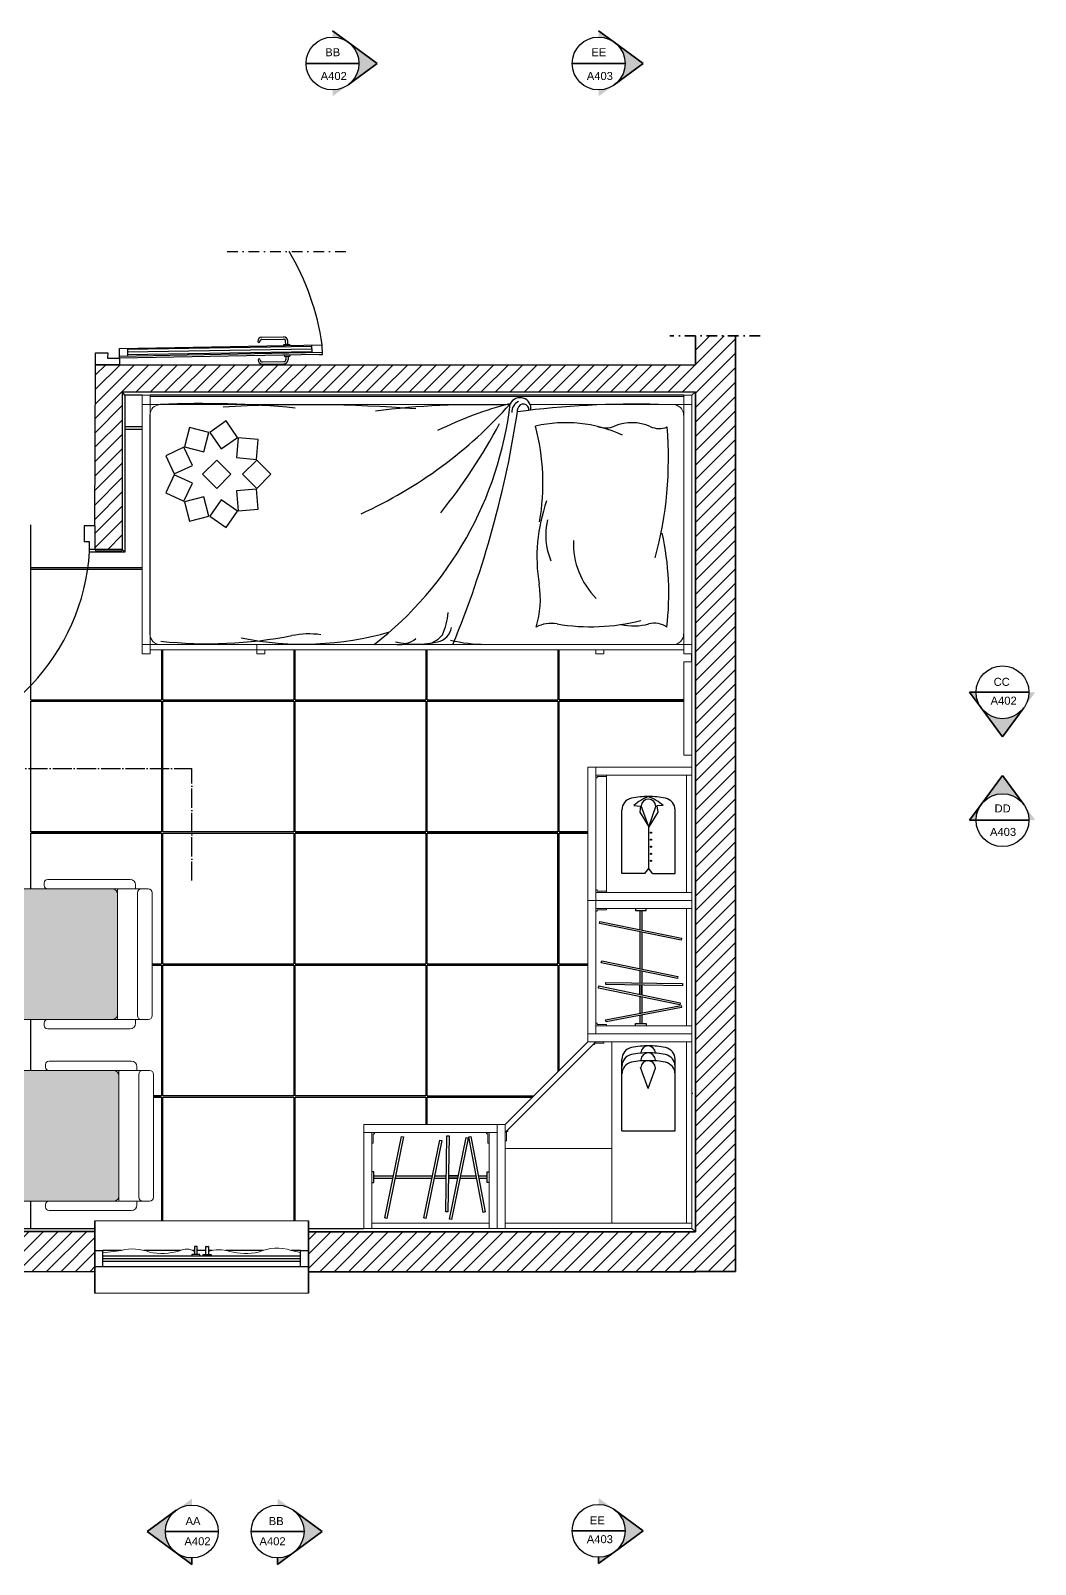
# Model space of a CAD drawing. Header units: millimetres. Extents: x 1104 to 6167, y 592 to 2113.
# Drawn here: x 5791 to 6167, y 1538 to 2113 of the extents above; entities that cross this region are included whole.
import ezdxf

# ---------------------------------------------------------------- set-up
doc = ezdxf.new("R2010")
doc.units = ezdxf.units.MM
doc.linetypes.add('ACAD_ISO04W100', pattern=[30, 24, -3, 0, -3])
doc.linetypes.add('DASHDOT', pattern=[1, 0.5, -0.25, 0, -0.25])
for name, color, linetype, lineweight in [('A-DOOR-FULL', 9, 'Continuous', 25), ('A-FURN', 2, 'Continuous', 18), ('A-GLAZ-FULL', 4, 'Continuous', 25), ('A-WALL-FULL-EXTR', 3, 'Continuous', 35), ('A-WALL-FULL-INTR', 1, 'Continuous', 25), ('acessori 2', 7, 'Continuous', 13), ('QUOTE', 5, 'Continuous', 13), ('TEXTURE', 13, 'Continuous', 25)]:
    doc.layers.add(name, color=color, linetype=linetype, lineweight=lineweight)
for name, color, linetype in [('A-FLOR', 11, 'Continuous'), ('A-SECT-D-MCUC', 12, 'Continuous'), ('ACCESSORI', 8, 'Continuous'), ('BATTISCOPA', 10, 'Continuous'), ('SECT-SYMB', 6, 'Continuous')]:
    doc.layers.add(name, color=color, linetype=linetype)
doc.styles.get("Standard").update_dxf_attribs({"font": 'arial.ttf'})

msp = doc.modelspace()

# ---------------------------------------------------------------- hatches: boundary and pattern name
at = {"layer": 'A-SECT-D-MCUC'}
h = msp.add_hatch(dxfattribs=at)
h.set_pattern_fill('ANSI31', color=256, scale=1.2)
h.paths.add_polyline_path([(5825.1, 1977.78), (6039.87, 1977.78), (6039.87, 1662.75), (5894.87, 1662.75), (5894.87, 1647.83), (6054.87, 1647.92), (6054.87, 1998.79), (6039.87, 1998.79), (6039.87, 1987.92), (5815.1, 1987.92), (5814.87, 1927.66), (5814.87, 1918.62), (5825.1, 1918.62)])
h = msp.add_hatch(dxfattribs=at)
h.set_pattern_fill('ANSI31', color=256, scale=1.2)
h.paths.add_polyline_path([(5719.87, 1662.92), (5708.58, 1662.92), (5708.58, 1647.94), (5814.86, 1647.83), (5814.87, 1662.92), (5734.87, 1662.92), (5734.87, 1782.92), (5734.87, 1927.92), (5720.37, 1927.92)])
at = {"layer": 'SECT-SYMB'}
h = msp.add_hatch(color=256, dxfattribs=at)
h.dxf.hatch_style = 1
h.paths.add_polyline_path([(5909.77, 2108.84, -0.238429), (5913.8, 2100.86, -0.238429), (5909.77, 2092.88), (5920.61, 2100.86)])
h.paths.add_polyline_path([(5903.89, 2090.95), (5903.89, 2088.56), (5909.77, 2092.88, -0.159985)])
h.paths.add_polyline_path([(5903.89, 2113.16), (5903.89, 2110.77, -0.159985), (5909.77, 2108.84)])
h = msp.add_hatch(color=256, dxfattribs=at)
h.dxf.hatch_style = 1
h.paths.add_polyline_path([(6009.48, 2108.84, -0.238429), (6013.52, 2100.86, -0.238429), (6009.48, 2092.88), (6020.32, 2100.86)])
h.paths.add_polyline_path([(6003.61, 2090.95), (6003.61, 2088.56), (6009.48, 2092.88, -0.159985)])
h.paths.add_polyline_path([(6003.61, 2113.16), (6003.61, 2110.77, -0.159985), (6009.48, 2108.84)])
h = msp.add_hatch(color=256, dxfattribs=at)
h.dxf.hatch_style = 1
h.paths.add_polyline_path([(6146.95, 1859.2, 0.238429), (6154.93, 1855.17, 0.238429), (6162.91, 1859.2), (6154.93, 1848.36)])
h.paths.add_polyline_path([(6164.84, 1865.08), (6167.23, 1865.08), (6162.91, 1859.2, 0.159985)])
h.paths.add_polyline_path([(6142.63, 1865.08), (6145.02, 1865.08, 0.159985), (6146.95, 1859.2)])
h = msp.add_hatch(color=256, dxfattribs=at)
h.dxf.hatch_style = 1
h.paths.add_polyline_path([(6146.95, 1823.03, -0.238429), (6154.93, 1827.06, -0.238429), (6162.91, 1823.03), (6154.93, 1833.87)])
h.paths.add_polyline_path([(6164.84, 1817.15), (6167.23, 1817.15), (6162.91, 1823.03, -0.159985)])
h.paths.add_polyline_path([(6142.63, 1817.15), (6145.02, 1817.15, -0.159985), (6146.95, 1823.03)])
h = msp.add_hatch(color=256, dxfattribs=at)
h.dxf.hatch_style = 1
h.paths.add_polyline_path([(5845.29, 1542.44, -0.238429), (5841.25, 1550.41, -0.238429), (5845.29, 1558.39), (5834.45, 1550.41)])
h.paths.add_polyline_path([(5851.16, 1560.32), (5851.16, 1562.72), (5845.29, 1558.39, -0.159985)])
h.paths.add_polyline_path([(5851.16, 1538.11), (5851.16, 1540.51, -0.159985), (5845.29, 1542.44)])
h = msp.add_hatch(color=256, dxfattribs=at)
h.dxf.hatch_style = 1
h.paths.add_polyline_path([(5889.19, 1542.44, 0.238429), (5893.22, 1550.41, 0.238429), (5889.19, 1558.39), (5900.02, 1550.41)])
h.paths.add_polyline_path([(5883.31, 1560.32), (5883.31, 1562.72), (5889.19, 1558.39, 0.159985)])
h.paths.add_polyline_path([(5883.31, 1538.11), (5883.31, 1540.51, 0.159985), (5889.19, 1542.44)])
h = msp.add_hatch(color=256, dxfattribs=at)
h.dxf.hatch_style = 1
h.paths.add_polyline_path([(6009.48, 1542.69, 0.238429), (6013.52, 1550.67, 0.238429), (6009.48, 1558.65), (6020.32, 1550.67)])
h.paths.add_polyline_path([(6003.61, 1560.58), (6003.61, 1562.97), (6009.48, 1558.65, 0.159985)])
h.paths.add_polyline_path([(6003.61, 1538.37), (6003.61, 1540.76, 0.159985), (6009.48, 1542.69)])
at = {"layer": 'TEXTURE'}
h = msp.add_hatch(dxfattribs=at)
h.set_pattern_fill('ANGLE', color=256, scale=0.21, angle=180)
h.set_pattern_definition([(180, (10589.4473, 3438.2738), (-3e-15, -1.46685), [1.0668, -0.40005]), (270, (10589.4473, 3438.2738), (1.46685, -3e-15), [1.0668, -0.40005])])
h.paths.add_polyline_path([(5786.23, 1674.28), (5797.64, 1674.28), (5821.83, 1674.28, 0.414214), (5823.83, 1676.28), (5823.83, 1721.28, 0.414213), (5821.83, 1723.28), (5797.64, 1723.28), (5786.53, 1723.28)])
h.paths.add_polyline_path([(5786.64, 1742.39), (5797.14, 1742.39), (5821.33, 1742.39, 0.414214), (5823.33, 1744.39), (5823.33, 1789.39, 0.414213), (5821.33, 1791.39), (5797.14, 1791.39), (5786.94, 1791.39)])

# ---------------------------------------------------------------- linework, layer by layer
msp.add_line((5812.85, 1917.61, 24.58), (5812.85, 1917.88, 24.58))
at = {"layer": 'A-DOOR-FULL'}
for p, q in [((5814.87, 1927.49), (5810.84, 1927.49)), ((5810.84, 1927.49), (5810.84, 1921.5)), ((5814.87, 1927.49), (5814.87, 1918.62)), ((5812.82, 1921.5), (5810.84, 1921.5)), ((5812.85, 1917.87, 24.58), (5812.82, 1921.5)), ((5814.87, 1918.62), (5812.86, 1918.62))]:
    msp.add_line(p, q, dxfattribs=at)
msp.add_arc((5732.47, 1923.16, 24.58), 80.56, 277.2269, 356.23892, dxfattribs=at)
at = {"layer": 'A-FLOR'}
for p, q in [((5826.1, 1964.75), (5832.66, 1964.75)), ((5826.1, 1963.75), (5832.66, 1963.75)), ((5835.66, 1964.75), (5835.52, 1964.75)), ((5835.52, 1964.75), (5835.66, 1964.75)), ((5835.52, 1963.75), (5835.66, 1963.75)), ((6003.54, 1964.65), (6003.67, 1964.65)), ((5790.82, 1915.45), (5790.82, 1927.92)), ((5790.82, 1911.25), (5790.82, 1915.45)), ((5832.66, 1911.75), (5790.82, 1911.75)), ((5790.82, 1911.25), (5832.66, 1911.25)), ((5790.82, 1862.25), (5790.82, 1911.25)), ((5835.57, 1914.65), (5835.43, 1914.65)), ((5835.43, 1914.65), (5835.57, 1914.65)), ((5835.43, 1913.65), (5835.57, 1913.65)), ((5837.73, 1883.36), (5837.73, 1882.98)), ((5839.82, 1880.98), (5839.82, 1862.25)), ((5790.82, 1862.25), (5839.82, 1862.25)), ((5790.82, 1861.75), (5839.82, 1861.75)), ((5790.82, 1812.75), (5790.82, 1861.75)), ((5839.82, 1861.75), (5839.82, 1812.75)), ((5840.32, 1862.25), (5889.32, 1862.25)), ((5889.82, 1862.25), (5938.82, 1862.25)), ((5939.32, 1862.25), (5988.32, 1862.25)), ((5988.82, 1862.25), (6035.57, 1862.25)), ((5790.82, 1812.75), (5839.82, 1812.75)), ((5839.82, 1812.75), (5790.82, 1812.75)), ((5790.82, 1812.25), (5839.82, 1812.25)), ((5790.82, 1791.39), (5790.82, 1812.25)), ((5839.82, 1812.25), (5839.82, 1763.25)), ((5889.82, 1812.75), (5938.82, 1812.75)), ((5939.32, 1812.75), (5988.32, 1812.75)), ((5939.32, 1763.25), (5939.32, 1812.25)), ((5939.32, 1812.25), (5988.32, 1812.25)), ((5988.32, 1763.25), (5988.32, 1812.25)), ((5988.82, 1812.75), (5999.57, 1812.75)), ((5836.33, 1763.25), (5839.82, 1763.25)), ((5836.33, 1762.75), (5839.82, 1762.75)), ((5839.82, 1762.75), (5839.82, 1713.75)), ((5840.32, 1763.25), (5889.32, 1763.25)), ((5889.82, 1763.25), (5938.82, 1763.25)), ((5939.32, 1763.25), (5988.32, 1763.25)), ((5988.32, 1762.75), (5988.32, 1722.8)), ((5988.82, 1763.25), (5999.57, 1763.25)), ((5790.82, 1723.28), (5790.82, 1742.39)), ((5839.82, 1713.75), (5836.83, 1713.75)), ((5836.83, 1713.75), (5839.82, 1713.75)), ((5889.32, 1713.75), (5840.32, 1713.75)), ((5938.82, 1713.75), (5889.82, 1713.75)), ((5939.32, 1713.75), (5979.27, 1713.75)), ((6038.82, 1714.75), (6038.87, 1714.75)), ((5836.83, 1713.25), (5839.82, 1713.25)), ((5839.82, 1713.25), (5839.82, 1666.92)), ((5790.82, 1664.05), (5790.82, 1674.28)), ((5987.87, 1663.75), (5987.87, 1663.8))]:
    msp.add_line(p, q, dxfattribs=at)
for points in [[(6003.67, 1964.65), (6003.54, 1964.65)], [(5838.73, 1882.98), (5838.73, 1883.04)], [(5840.32, 1862.25), (5840.32, 1880.98)], [(5889.32, 1880.98), (5889.32, 1862.25)], [(5889.82, 1862.25), (5889.82, 1880.98)], [(5938.82, 1880.98), (5938.82, 1862.25)], [(5939.32, 1862.25), (5939.32, 1880.98)], [(5987.82, 1883.12), (5987.82, 1883.08)], [(5988.32, 1881.08), (5988.32, 1862.25)], [(5988.82, 1883.08), (5988.82, 1883.12)], [(6035.57, 1862.25), (5988.82, 1862.25), (5988.82, 1881.08)], [(5999.57, 1812.75), (5988.82, 1812.75), (5988.82, 1861.75), (6035.57, 1861.75)], [(5840.32, 1763.25), (5840.32, 1812.25), (5889.32, 1812.25), (5889.32, 1763.25)], [(5889.82, 1763.25), (5889.82, 1812.25), (5938.82, 1812.25), (5938.82, 1763.25)], [(5988.82, 1763.25), (5988.82, 1812.25), (5999.57, 1812.25)], [(5840.32, 1713.75), (5840.32, 1762.75), (5889.32, 1762.75), (5889.32, 1713.75)], [(5889.82, 1713.75), (5889.82, 1762.75), (5938.82, 1762.75), (5938.82, 1713.75)], [(5939.32, 1713.75), (5939.32, 1762.75), (5988.32, 1762.75)], [(5988.82, 1723.3), (5988.82, 1762.75), (5999.57, 1762.75)], [(5840.32, 1666.92), (5840.32, 1713.25), (5889.32, 1713.25), (5889.32, 1666.92)], [(5889.82, 1666.92), (5889.82, 1713.25), (5938.82, 1713.25), (5938.82, 1703.05)], [(5939.32, 1703.05), (5939.32, 1713.25), (5978.77, 1713.25)]]:
    msp.add_lwpolyline(points, dxfattribs=at)
for points in [[(5840.32, 1861.75), (5889.32, 1861.75), (5889.32, 1812.75), (5840.32, 1812.75)], [(5889.82, 1861.75), (5938.82, 1861.75), (5938.82, 1812.75), (5889.82, 1812.75)], [(5939.32, 1861.75), (5988.32, 1861.75), (5988.32, 1812.75), (5939.32, 1812.75)]]:
    msp.add_lwpolyline(points, close=True, dxfattribs=at)
at = {"layer": 'A-FURN'}
for p, q in [((5832.57, 1976.48), (5832.57, 1879.48)), ((5832.57, 1976.48), (5835.57, 1976.48)), ((5832.57, 1972.98), (5970.44, 1972.98)), ((5835.57, 1976.48), (5835.57, 1879.48)), ((6035.57, 1975.98), (5835.57, 1975.98)), ((5969.34, 1972.98), (5970.44, 1972.98)), ((5977.95, 1972.98), (6031.43, 1972.98)), ((5977.95, 1972.98), (6038.57, 1972.98)), ((6035.57, 1879.48), (6035.57, 1976.48)), ((6035.57, 1976.48), (6038.57, 1976.48)), ((6038.57, 1879.48), (6038.57, 1976.48)), ((5835.43, 1886.98), (5835.43, 1968.98)), ((5815.09, 1918.62, 25), (5824.93, 1918.62, 25)), ((5815.09, 1918.62, 25), (5815.09, 1918.12, 25)), ((5824.93, 1918.12, 25), (5815.09, 1918.12, 25)), ((5824.93, 1918.62, 25), (5824.93, 1918.12, 25)), ((5835.57, 1882.98), (5832.57, 1882.98)), ((5875.57, 1882.98), (5835.57, 1882.98)), ((5835.57, 1880.98), (5875.57, 1880.98)), ((6031.43, 1882.98), (5839.43, 1882.98)), ((6038.57, 1882.98), (5875.57, 1882.98)), ((5875.57, 1880.98), (5875.57, 1882.98)), ((5875.57, 1880.98), (5875.57, 1879.48)), ((5875.57, 1880.98), (5878.57, 1880.98)), ((5875.57, 1880.98), (6035.57, 1880.98)), ((5878.57, 1879.48), (5878.57, 1880.98)), ((5919.52, 1882.98), (5929.22, 1882.98)), ((5961.3, 1883.02), (6022.13, 1883.02)), ((6002.57, 1880.98), (6002.57, 1879.48)), ((6005.57, 1879.48), (6005.57, 1880.98)), ((5832.57, 1879.48), (5835.57, 1879.48)), ((5875.57, 1879.48), (5878.57, 1879.48)), ((6002.57, 1879.48), (6005.57, 1879.48)), ((6035.57, 1879.48), (6038.57, 1879.48)), ((6035.57, 1841.55), (6035.57, 1876.55)), ((6038.57, 1876.55), (6035.57, 1876.55)), ((6038.57, 1841.55), (6038.57, 1876.55)), ((6035.57, 1841.55), (6038.57, 1841.55)), ((6038.57, 1841.55), (6038.57, 1837.05)), ((6038.57, 1837.05), (5999.57, 1837.05)), ((5999.57, 1837.05), (5999.57, 1787.05)), ((6002.57, 1787.05), (6002.57, 1837.05)), ((6038.57, 1664.05), (6038.57, 1837.05)), ((6038.57, 1834.05), (6002.57, 1834.05)), ((6006.57, 1834.05), (6006.57, 1790.05)), ((6036.57, 1790.05), (6036.57, 1834.05)), ((5828.08, 1794.88), (5797.14, 1794.88)), ((5795.84, 1793.58), (5795.84, 1792.69)), ((5830.08, 1791.39), (5821.33, 1791.39)), ((5823.33, 1790.99), (5823.33, 1789.39)), ((5832.28, 1791.39), (5823.73, 1791.39)), ((5830.08, 1791.39), (5830.08, 1792.88)), ((5830.78, 1743.89), (5830.78, 1789.89)), ((5834.83, 1791.39), (5832.28, 1791.39)), ((5836.33, 1789.89), (5836.33, 1743.89)), ((6002.57, 1790.05), (6038.57, 1790.05)), ((6006.57, 1790.05), (6006.57, 1790.55)), ((5999.57, 1787.05), (6038.57, 1787.05)), ((5999.57, 1787.05), (5999.57, 1737.05)), ((6002.57, 1737.05), (6002.57, 1787.05)), ((6002.57, 1784.05), (6038.57, 1784.05)), ((6036.57, 1740.05), (6036.57, 1784.05)), ((5823.33, 1742.79), (5823.33, 1744.39)), ((5795.84, 1741.09), (5795.84, 1740.19)), ((5828.08, 1738.89), (5797.14, 1738.89)), ((5830.08, 1742.39), (5821.33, 1742.39)), ((5832.28, 1742.39), (5823.73, 1742.39)), ((5830.08, 1740.89), (5830.08, 1742.39)), ((5834.83, 1742.39), (5832.28, 1742.39)), ((5999.57, 1737.05), (6038.57, 1737.05)), ((5999.57, 1734.05), (5999.57, 1737.05)), ((6002.57, 1740.05), (6038.57, 1740.05)), ((5968.57, 1703.05), (5999.57, 1734.05)), ((5968.57, 1700.05), (6002.57, 1734.05)), ((5999.57, 1734.05), (6038.57, 1734.05)), ((6008.57, 1734.05), (6008.57, 1666.05)), ((6036.57, 1666.05), (6036.57, 1734.05)), ((5796.34, 1725.48), (5796.34, 1724.58)), ((5828.58, 1726.78), (5797.64, 1726.78)), ((5830.58, 1723.28), (5821.83, 1723.28)), ((5823.83, 1722.88), (5823.83, 1721.28)), ((5832.78, 1723.28), (5824.23, 1723.28)), ((5830.58, 1723.28), (5830.58, 1724.78)), ((5831.28, 1675.78), (5831.28, 1721.78)), ((5835.33, 1723.28), (5832.78, 1723.28)), ((5836.83, 1721.78), (5836.83, 1675.78)), ((5968.57, 1703.05), (5915.57, 1703.05)), ((5915.57, 1703.05), (5915.57, 1664.05)), ((5965.57, 1703.05), (5965.57, 1664.05)), ((5968.57, 1703.05), (5968.57, 1664.05)), ((5915.57, 1700.05), (5965.57, 1700.05)), ((5918.57, 1700.05), (5918.57, 1664.05)), ((5962.57, 1700.05), (5962.57, 1664.05)), ((5968.57, 1694.05), (6008.57, 1694.05)), ((5830.58, 1674.28), (5821.83, 1674.28)), ((5823.83, 1674.68), (5823.83, 1676.28)), ((5832.78, 1674.28), (5824.23, 1674.28)), ((5830.58, 1672.79), (5830.58, 1674.28)), ((5835.33, 1674.28), (5832.78, 1674.28)), ((5796.34, 1672.98), (5796.34, 1672.09)), ((5828.58, 1670.79), (5797.64, 1670.79)), ((5734.87, 1662.92), (5814.87, 1662.92)), ((5814.87, 1666.92), (5894.87, 1666.92)), ((5915.57, 1664.05), (6038.57, 1664.05)), ((5918.57, 1666.05), (5962.57, 1666.05)), ((5968.57, 1666.05), (6038.57, 1666.05)), ((5814.86, 1639.83), (5894.87, 1639.83))]:
    msp.add_line(p, q, dxfattribs=at)
for points in [[(5786.64, 1742.39), (5797.14, 1742.39), (5821.33, 1742.39, 0.414214), (5823.33, 1744.39), (5823.33, 1789.39, 0.414213), (5821.33, 1791.39), (5797.14, 1791.39), (5786.94, 1791.39)], [(5786.23, 1674.28), (5797.64, 1674.28), (5821.83, 1674.28, 0.414214), (5823.83, 1676.28), (5823.83, 1721.28, 0.414213), (5821.83, 1723.28), (5797.64, 1723.28), (5786.53, 1723.28)], [(5817.87, 1654.88), (5824.8, 1655.83, -0.155669), (5835.25, 1655.17, 0.125457), (5846.5, 1655.62, -0.277526), (5852.16, 1655.43, 0.201786)], [(5891.87, 1655.03), (5888.34, 1655.83, 0.185905), (5876.19, 1655.2, -0.122978), (5865.29, 1655.46, 0.15794), (5857.37, 1655.46, 3.696301)]]:
    msp.add_lwpolyline(points, format="xyb", dxfattribs=at)
for centre, radius, start, end in [((5839.43, 1968.98), 4, 90, 180), ((6031.43, 1968.98), 4, 0, 90), ((5839.43, 1886.98), 4, 180, 270), ((6031.43, 1886.98), 4, 270, 0), ((5797.14, 1793.58), 1.3, 90, 180), ((5828.08, 1792.88), 2, 0, 90), ((5797.14, 1792.69), 1.3, 180, 269.99996), ((5823.73, 1790.99), 0.4, 89.99993, 180), ((5832.28, 1789.89), 1.5, 90, 180), ((5834.83, 1789.89), 1.5, 0, 90), ((5823.73, 1742.79), 0.4, 180, 270), ((5832.28, 1743.89), 1.5, 180, 270), ((5834.83, 1743.89), 1.5, 270, 0), ((5797.14, 1741.09), 1.3, 90, 180), ((5797.14, 1740.19), 1.3, 180, 270), ((5828.08, 1740.89), 2, 270, 0), ((5797.64, 1725.48), 1.3, 90, 180), ((5828.58, 1724.78), 2, 0, 90), ((5797.64, 1724.58), 1.3, 180, 269.99996), ((5824.23, 1722.88), 0.4, 89.99993, 180), ((5832.78, 1721.78), 1.5, 90, 180), ((5835.33, 1721.78), 1.5, 0, 90), ((5797.64, 1672.98), 1.3, 90, 180), ((5824.23, 1674.68), 0.4, 180, 270), ((5832.78, 1675.78), 1.5, 180, 270), ((5835.33, 1675.78), 1.5, 270, 0), ((5797.64, 1672.09), 1.3, 180, 270), ((5828.58, 1672.79), 2, 270, 0)]:
    msp.add_arc(centre, radius, start, end, dxfattribs=at)
at = {"layer": 'A-GLAZ-FULL'}
for p, q in [((5852.16, 1657.23), (5852.16, 1654.33)), ((5853.06, 1657.33), (5852.26, 1657.33)), ((5853.16, 1654.33), (5853.16, 1657.23)), ((5856.37, 1654.33), (5856.37, 1657.23)), ((5856.47, 1657.33), (5857.27, 1657.33)), ((5857.37, 1657.23), (5857.37, 1654.33)), ((5814.87, 1655.83), (5817.87, 1655.83)), ((5824.8, 1655.83), (5817.87, 1655.83)), ((5817.87, 1653.83), (5856.87, 1653.83)), ((5817.87, 1652.83), (5856.87, 1652.83)), ((5817.87, 1651.83), (5891.87, 1651.83)), ((5846.93, 1655.83), (5833.19, 1655.83)), ((5854.16, 1654.33), (5851.16, 1654.33)), ((5851.16, 1654.33), (5851.16, 1653.83)), ((5852.16, 1655.83), (5851.41, 1655.83)), ((5856.16, 1655.83), (5853.16, 1655.83)), ((5854.16, 1653.83), (5854.16, 1654.33)), ((5855.37, 1654.33), (5858.37, 1654.33)), ((5855.37, 1653.83), (5855.37, 1654.33)), ((5856.37, 1655.83), (5856.16, 1655.83)), ((5856.87, 1653.83), (5891.87, 1653.83)), ((5856.87, 1652.83), (5891.87, 1652.83)), ((5858.82, 1655.83), (5857.37, 1655.83)), ((5858.37, 1654.33), (5858.37, 1653.83)), ((5877.83, 1655.83), (5863.84, 1655.83)), ((5891.87, 1655.83), (5888.34, 1655.83)), ((5891.87, 1655.83), (5894.87, 1655.83)), ((5814.87, 1649.83), (5817.87, 1649.83)), ((5817.87, 1649.83), (5891.87, 1649.83)), ((5891.87, 1649.83), (5894.87, 1649.83))]:
    msp.add_line(p, q, dxfattribs=at)
at = {"layer": 'A-GLAZ-FULL', "ltscale": 0.001}
for p, q in [((5817.87, 1649.83), (5817.87, 1655.83)), ((5891.87, 1649.83), (5891.87, 1655.83))]:
    msp.add_line(p, q, dxfattribs=at)
at = {"layer": 'A-GLAZ-FULL'}
for centre, start, end in [((5852.26, 1657.23), 90, 180), ((5853.06, 1657.23), 0, 90), ((5856.47, 1657.23), 90, 180), ((5857.27, 1657.23), 0, 90)]:
    msp.add_arc(centre, 0.1, start, end, dxfattribs=at)
at = {"layer": 'A-WALL-FULL-EXTR', "linetype": 'DASHDOT', "ltscale": 8}
msp.add_line((6064.17, 1998.79, 35), (6030.25, 1998.79, 35), dxfattribs=at)
at = {"layer": 'A-WALL-FULL-EXTR'}
for p, q in [((6039.87, 1987.92), (6039.87, 1998.79)), ((6054.87, 1647.92), (6054.87, 1998.81)), ((6039.87, 1662.75), (6039.87, 1977.78)), ((5814.87, 1662.92), (5734.87, 1662.92)), ((5814.86, 1639.83), (5814.87, 1666.92)), ((5894.87, 1639.83), (5894.87, 1666.92)), ((5894.87, 1662.75), (6039.87, 1662.75)), ((5708.58, 1647.94), (5814.87, 1647.83)), ((5894.87, 1647.83), (6039.87, 1647.83)), ((6054.87, 1647.92), (6039.87, 1647.92))]:
    msp.add_line(p, q, dxfattribs=at)
at = {"layer": 'A-WALL-FULL-INTR'}
for p, q in [((5814.87, 1927.62), (5815.1, 1987.92)), ((5815.1, 1987.92), (6039.87, 1987.92)), ((5825.1, 1977.78), (5825.1, 1918.62)), ((5825.1, 1977.78), (6039.87, 1977.78)), ((5825.1, 1918.62), (5814.87, 1918.62))]:
    msp.add_line(p, q, dxfattribs=at)
at = {"layer": 'ACCESSORI', "linetype": 'DASHDOT', "ltscale": 8}
msp.add_line((5864.34, 2030.37), (5908.95, 2030.37), dxfattribs=at)
at = {"layer": 'ACCESSORI'}
for p, q in [((5877.42, 1998.21), (5885.47, 1998.35)), ((5877.43, 1997.41), (5885.49, 1997.55)), ((5885.62, 1995.54), (5887.84, 1995.58)), ((5885.63, 1995.13), (5885.62, 1995.54)), ((5886.33, 1995.55), (5886.31, 1996.76)), ((5887.14, 1995.56), (5887.11, 1996.77)), ((5887.85, 1995.17), (5887.84, 1995.58)), ((5824.04, 1994.02), (5899.98, 1995.4)), ((5824.11, 1990.39), (5824.04, 1994.02)), ((5824.06, 1993.64), (5824.06, 1993.64)), ((5900.08, 1992.52), (5824.1, 1990.99)), ((5898.88, 1991.75), (5824.11, 1990.39)), ((5824.11, 1990.39), (5824.11, 1991.6)), ((5827.06, 1994.07), (5827.11, 1991.06)), ((5827.07, 1993.69), (5896.05, 1994.92)), ((5827.08, 1992.69), (5896.07, 1993.92)), ((5827.1, 1991.69), (5896.08, 1992.92)), ((5885.7, 1991.51), (5885.7, 1991.11)), ((5885.7, 1991.11), (5887.92, 1991.15)), ((5886.41, 1991.12), (5886.43, 1989.91)), ((5887.21, 1991.13), (5887.24, 1989.92)), ((5887.91, 1991.55), (5887.92, 1991.15)), ((5896.05, 1995.32), (5896.1, 1992.44)), ((5898.88, 1991.75), (5900.08, 1991.77, 24.58)), ((5900.08, 1991.77, 24.58), (5899.98, 1995.4)), ((5877.58, 1988.95), (5885.64, 1989.09)), ((5877.6, 1988.14), (5885.65, 1988.28)), ((5864.02, 1966.82), (5857.88, 1962.52)), ((5868.32, 1960.68), (5864.02, 1966.82)), ((5850.34, 1964.41), (5848.4, 1957.16)), ((5857.59, 1962.47), (5850.34, 1964.41)), ((5855.64, 1955.22), (5857.59, 1962.47)), ((5857.88, 1962.52), (5862.18, 1956.37)), ((5848.21, 1956.94), (5841.41, 1953.77)), ((5851.38, 1950.14), (5848.21, 1956.94)), ((5848.4, 1957.16), (5855.64, 1955.22)), ((5862.18, 1956.37), (5868.32, 1960.68)), ((5868.57, 1960.53), (5867.92, 1953.06)), ((5876.05, 1959.88), (5868.57, 1960.53)), ((5875.39, 1952.4), (5876.05, 1959.88)), ((5841.41, 1953.77), (5844.58, 1946.97)), ((5844.58, 1946.97), (5851.38, 1950.14)), ((5860.49, 1952.13), (5855.19, 1946.82)), ((5865.8, 1946.82), (5860.49, 1952.13)), ((5867.92, 1953.06), (5875.39, 1952.4)), ((5875.49, 1952.13), (5870.19, 1946.82)), ((5880.8, 1946.82), (5875.49, 1952.13)), ((5844.58, 1946.68), (5841.41, 1939.88)), ((5851.38, 1943.51), (5844.58, 1946.68)), ((5855.19, 1946.82), (5860.49, 1941.52)), ((5860.49, 1941.52), (5865.8, 1946.82)), ((5870.19, 1946.82), (5875.49, 1941.52)), ((5875.49, 1941.52), (5880.8, 1946.82)), ((5841.41, 1939.88), (5848.21, 1936.71)), ((5848.21, 1936.71), (5851.38, 1943.51)), ((5855.64, 1938.43), (5848.4, 1936.49)), ((5857.59, 1931.18), (5855.64, 1938.43)), ((5875.39, 1941.25), (5867.92, 1940.59)), ((5867.92, 1940.59), (5868.57, 1933.12)), ((5876.05, 1933.77), (5875.39, 1941.25)), ((5848.4, 1936.49), (5850.34, 1929.24)), ((5862.18, 1937.28), (5857.88, 1931.13)), ((5868.32, 1932.97), (5862.18, 1937.28)), ((5864.02, 1926.83), (5868.32, 1932.97)), ((5868.57, 1933.12), (5876.05, 1933.77)), ((5850.34, 1929.24), (5857.59, 1931.18)), ((5857.88, 1931.13), (5864.02, 1926.83)), ((6012.3, 1797.16, 24.58), (6012.3, 1820.91, 24.58)), ((6016.77, 1822.6, 24.58), (6019.35, 1822.45, 24.58)), ((6019.35, 1822.46, 24.58), (6018.98, 1820.1, 24.58)), ((6018.98, 1820.1, 24.58), (6022.36, 1814.62, 24.58)), ((6022.36, 1814.62, 24.58), (6019.52, 1822.46, 24.58)), ((6022.36, 1814.62, 24.58), (6025.03, 1822.28, 24.58)), ((6025.73, 1820.1, 24.58), (6022.36, 1814.62, 24.58)), ((6027.77, 1822.6, 24.58), (6025.37, 1822.46, 24.58)), ((6025.37, 1822.46, 24.58), (6025.73, 1820.1, 24.58)), ((6032.25, 1797.16, 24.58), (6032.25, 1820.91, 24.58)), ((6022.36, 1799.05, 24.58), (6022.36, 1814.62, 24.58)), ((6020.93, 1797.16, 24.58), (6012.3, 1797.16, 24.58)), ((6020.93, 1797.16, 24.58), (6022.36, 1799.05, 24.58)), ((6023.78, 1797.16, 24.58), (6022.36, 1799.05, 24.58)), ((6023.78, 1797.16, 24.58), (6032.25, 1797.16, 24.58)), ((6017.4, 1784.05), (6017.4, 1783.24)), ((6017.4, 1783.24), (6021.44, 1783.24)), ((6019.01, 1783.24), (6019.01, 1776.13)), ((6019.82, 1783.24), (6019.82, 1775.97)), ((6021.44, 1783.24), (6021.44, 1784.05)), ((6003.94, 1778.41), (6004.1, 1779.2)), ((6034.48, 1772.13), (6003.94, 1778.41)), ((6004.1, 1779.2), (6034.65, 1772.92)), ((6019.01, 1775.31), (6019.01, 1761.49)), ((6019.82, 1775.14), (6019.82, 1761.33)), ((6034.65, 1772.92), (6034.48, 1772.13)), ((6004.52, 1763.65), (6004.77, 1764.42)), ((6033.13, 1757.76), (6004.52, 1763.65)), ((6004.77, 1764.42), (6033.3, 1758.55)), ((6019.01, 1760.67), (6019.01, 1756.13)), ((6019.82, 1760.5), (6019.82, 1756.12)), ((6003.49, 1754.17), (6003.65, 1754.96)), ((6034.03, 1747.89), (6003.49, 1754.17)), ((6003.65, 1754.96), (6034.2, 1748.68)), ((6006.34, 1755.51), (6006.35, 1756.32)), ((6034.97, 1755.08), (6006.34, 1755.51)), ((6006.35, 1756.32), (6034.98, 1755.89)), ((6019.01, 1751.8), (6019.01, 1755.32)), ((6019.01, 1755.32), (6019.01, 1751.8)), ((6019.82, 1751.64), (6019.82, 1755.31)), ((6019.82, 1755.31), (6019.82, 1751.64)), ((6033.3, 1758.55), (6033.13, 1757.76)), ((6034.98, 1755.89), (6034.97, 1755.08)), ((6019.01, 1750.98), (6019.01, 1744.74)), ((6019.82, 1750.81), (6019.82, 1744.9)), ((6034.2, 1748.68), (6034.03, 1747.89)), ((6006.14, 1742.29), (6034.49, 1747.69)), ((6034.64, 1746.89), (6006.39, 1741.52)), ((6019.01, 1743.92), (6019.01, 1740.86)), ((6019.82, 1744.07), (6019.82, 1740.86)), ((6034.49, 1747.69), (6034.64, 1746.89)), ((6006.39, 1741.52), (6006.14, 1742.29)), ((6017.4, 1740.05), (6017.4, 1740.86)), ((6017.4, 1740.86), (6021.44, 1740.86)), ((6021.44, 1740.86), (6021.44, 1740.05)), ((6012.3, 1706.19, 24.58), (6012.3, 1727.43, 24.58)), ((6019.5, 1726.89, 24.58), (6019.35, 1727.28, 24.58)), ((6024.79, 1726.91, 24.58), (6024.86, 1727.11, 24.58)), ((6032.25, 1706.19, 24.58), (6032.25, 1727.43, 24.58)), ((6012.3, 1703.57, 24.58), (6012.3, 1724.81, 24.58)), ((6012.3, 1700.66, 24.58), (6012.3, 1721.9, 24.58)), ((6022.19, 1716.53, 24.58), (6019.35, 1724.36, 24.58)), ((6022.19, 1716.53, 24.58), (6024.86, 1724.19, 24.58)), ((6032.25, 1703.57, 24.58), (6032.25, 1724.81, 24.58)), ((6032.25, 1700.66, 24.58), (6032.25, 1721.9, 24.58)), ((5923.42, 1668), (5929.71, 1698.55)), ((5930.5, 1698.38), (5924.21, 1667.84)), ((5929.71, 1698.55), (5930.5, 1698.38)), ((5938.06, 1667.98), (5944.07, 1697.2)), ((5944.86, 1697.04), (5938.83, 1667.73)), ((5944.07, 1697.2), (5944.86, 1697.04)), ((5946.3, 1670.25), (5946.74, 1698.76)), ((5946.74, 1698.76), (5947.54, 1698.76)), ((5947.54, 1698.76), (5947.11, 1670.24)), ((5947.66, 1667.55), (5953.94, 1698.1)), ((5954.74, 1697.93), (5948.45, 1667.39)), ((5953.94, 1698.1), (5954.74, 1697.93)), ((5954.94, 1698.39), (5955.73, 1698.54)), ((5960.33, 1670.04), (5954.94, 1698.39)), ((5955.73, 1698.54), (5961.11, 1670.29)), ((6012.3, 1700.66, 24.58), (6032.25, 1700.66, 24.58)), ((5919.38, 1685.34), (5918.57, 1685.34)), ((5919.38, 1681.3), (5919.38, 1685.34)), ((5961.77, 1681.3), (5961.77, 1685.34)), ((5961.77, 1685.34), (5962.57, 1685.34)), ((5918.57, 1681.3), (5919.38, 1681.3)), ((5919.38, 1683.72), (5926.66, 1683.72)), ((5919.38, 1682.91), (5926.49, 1682.91)), ((5927.32, 1682.91), (5941.13, 1682.91)), ((5927.48, 1683.72), (5941.3, 1683.72)), ((5941.96, 1682.91), (5946.5, 1682.91)), ((5942.12, 1683.72), (5946.51, 1683.72)), ((5950.82, 1682.91), (5947.3, 1682.91)), ((5947.3, 1682.91), (5950.82, 1682.91)), ((5950.99, 1683.72), (5947.32, 1683.72)), ((5947.32, 1683.72), (5950.99, 1683.72)), ((5951.65, 1682.91), (5957.88, 1682.91)), ((5951.81, 1683.72), (5957.73, 1683.72)), ((5958.55, 1683.72), (5961.77, 1683.72)), ((5958.71, 1682.91), (5961.77, 1682.91)), ((5962.57, 1681.3), (5961.77, 1681.3)), ((5924.21, 1667.84), (5923.42, 1668)), ((5938.83, 1667.73), (5938.06, 1667.98)), ((5947.11, 1670.24), (5946.3, 1670.25)), ((5961.11, 1670.29), (5960.33, 1670.04)), ((5948.45, 1667.39), (5947.66, 1667.55))]:
    msp.add_line(p, q, dxfattribs=at)
msp.add_lwpolyline([(5824.11, 1990.39), (5824.1, 1987.92), (5815.1, 1987.92), (5815.12, 1992.42), (5819.62, 1992.41), (5819.61, 1990.41), (5824.11, 1990.39)], dxfattribs=at)
for centre in [(6023.23, 1812.46, 24.58), (6023.23, 1809.81, 24.58), (6023.23, 1807.17, 24.58), (6023.23, 1804.53, 24.58), (6023.23, 1801.88, 24.58)]:
    msp.add_circle(centre, 0.231, dxfattribs=at)
for centre, radius, start, end in [((5806.77, 1982.08), 94.16, 8.13186, 30.86011), ((5877.45, 1996.6), 1.61, 91.02434, 181.02434), ((5876.24, 1996.61), 0.404, 185.99203, 356.05666), ((5877.45, 1996.6), 0.806, 91.02434, 181.02434), ((5885.5, 1996.74), 1.61, 1.02434, 91.02434), ((5885.5, 1996.74), 0.806, 1.02434, 91.02434), ((5876.36, 1989.7), 0.404, 5.99203, 176.05666), ((5877.57, 1989.75), 1.61, 181.02434, 271.02434), ((5877.57, 1989.75), 0.806, 181.02434, 271.02434), ((5885.63, 1989.9), 0.806, 271.02434, 1.02434), ((5885.63, 1989.9), 1.61, 271.02434, 1.02434), ((5855.06, 1606.1), 367.22, 84.55761, 92.43865), ((5893.83, 1422.21), 550.7, 85.6972, 93.22298), ((5845.88, 2083.69), 166.48, 294.38327, 318.45325), ((5836.94, 1989.1), 134.47, 307.88897, 353.23924), ((5957.49, 1676.68), 296.24, 87.89749, 97.26577), ((6004.15, 1840.08), 137.39, 104.18939, 116.30958), ((5974.15, 1971.47), 4.09, 351.6091, 153.93818), ((5975.13, 1970.29), 4.09, 112.60519, 184.49888), ((6016.66, 1641.47), 331.65, 88.37032, 97.53223), ((5975.39, 1971.1), 2.06, 351.29147, 168.1256), ((5599.54, 2026.86), 377.9, 337.62112, 351.5801), ((5782.56, 2063.32), 208.16, 321.03759, 332.08563), ((5991.28, 1915.77), 50.42, 65.11795, 102.98619), ((5897.12, 1943.34), 85.59, 350.32658, 14.59731), ((6006.29, 1972.68), 8.48, 249.01609, 292.88083), ((6016.08, 1949.47), 16.7, 65.78773, 112.88083), ((6026.27, 1972.13), 8.14, 245.78773, 291.71238), ((5886.23, 1952.85), 143.53, 344.89248, 4.68197), ((6043.05, 1915.8), 62.58, 160.35593, 189.39259), ((6009.14, 1924.08), 25.37, 167.14803, 202.38251), ((6023.26, 1920.87), 29.1, 177.82948, 225.00983), ((5924.56, 1902.1), 105.33, 353.14136, 12.42475), ((5947.31, 1899.97), 34.45, 342.35976, 9.39259), ((5924.02, 1896.4), 23.2, 335.03386, 356.464), ((6000.71, 1965.49), 75.83, 260.37112, 284.25995), ((5857.18, 2048.5), 165.2, 263.89165, 280.98878), ((5892.92, 2000.27), 117.11, 258.53506, 286.03454), ((5895.16, 1854.01), 32.96, 82.47467, 101.34253), ((5937.32, 1892.96), 10.01, 274.6849, 320.59841), ((5941.73, 1890.72), 6.92, 282.88269, 348.38686), ((5985.9, 1878.22), 12.69, 80.37112, 116.96494), ((6016.74, 1911.8), 21.83, 257.31196, 285.19877), ((6024.54, 1883.11), 7.89, 54.37876, 105.19877), ((5935.44, 1918.22), 35.12, 256.92865, 282.88269), ((5928.59, 1893.62), 10.65, 266.60169, 307.7302), ((5962.14, 1945.81), 62.79, 257.08904, 269.23129), ((6016.88, 1820.91, 24.58), 4.58, 102.18372, 180), ((6021.43, 1799.84, 24.58), 26.13, 87.95411, 102.18372), ((6027.47, 1811.12, 24.58), 15.69, 109.01128, 132.99972), ((6022.27, 1822.28, 24.58), 2.75, 0, 176.59086), ((6023.12, 1799.84, 24.58), 26.13, 77.81628, 92.04589), ((6017.08, 1811.12, 24.58), 15.69, 47.00028, 70.98872), ((6027.67, 1820.91, 24.58), 4.58, 0, 77.81628), ((6016.88, 1727.43, 24.58), 4.58, 102.18372, 180), ((6021.43, 1706.36, 24.58), 26.13, 87.95411, 102.18372), ((6022.1, 1729.72, 24.58), 2.75, 1.96111, 176.59086), ((6023.12, 1706.36, 24.58), 26.13, 77.81628, 92.04589), ((6027.67, 1727.43, 24.58), 4.58, 0, 77.81628), ((6016.88, 1724.81, 24.58), 4.58, 102.18372, 180), ((6016.88, 1721.9, 24.58), 4.58, 102.18372, 180), ((6021.43, 1703.74, 24.58), 26.13, 87.95411, 102.18372), ((6021.43, 1700.83, 24.58), 26.13, 87.95411, 102.18372), ((6022.1, 1727.11, 24.58), 2.75, 0, 176.59086), ((6022.1, 1724.19, 24.58), 2.75, 0, 176.59086), ((6023.12, 1703.74, 24.58), 26.13, 77.81628, 92.04589), ((6023.12, 1700.83, 24.58), 26.13, 77.81628, 92.04589), ((6027.67, 1724.81, 24.58), 4.58, 0, 77.81628), ((6027.67, 1721.9, 24.58), 4.58, 0, 77.81628)]:
    msp.add_arc(centre, radius, start, end, dxfattribs=at)
at = {"layer": 'acessori 2'}
for p, q in [((6003.07, 1833.05), (6002.57, 1833.05)), ((6003.07, 1833.55), (6003.07, 1833.05)), ((6006.57, 1833.55), (6003.07, 1833.55)), ((6003.07, 1791.05), (6002.57, 1791.05)), ((6003.07, 1790.55), (6003.07, 1791.05)), ((6006.57, 1790.55), (6003.07, 1790.55)), ((6003.07, 1783.05), (6002.57, 1783.05)), ((6003.07, 1783.55), (6003.07, 1783.05)), ((6006.57, 1783.55), (6003.07, 1783.55)), ((6006.57, 1784.05), (6006.57, 1783.55)), ((6003.07, 1741.05), (6002.57, 1741.05)), ((6003.07, 1740.55), (6003.07, 1741.05)), ((6006.57, 1740.55), (6003.07, 1740.55)), ((6006.57, 1740.05), (6006.57, 1740.55)), ((6002.08, 1733.05), (6001.57, 1733.05)), ((6002.08, 1733.55), (6002.08, 1733.05)), ((6005.58, 1733.55), (6002.08, 1733.55)), ((6005.58, 1734.05), (6005.58, 1733.55)), ((5919.07, 1699.55), (5919.57, 1699.55)), ((5919.07, 1696.05), (5919.07, 1699.55)), ((5919.57, 1699.55), (5919.57, 1700.05)), ((5961.57, 1699.55), (5961.57, 1700.05)), ((5962.07, 1699.55), (5961.57, 1699.55)), ((5962.07, 1696.05), (5962.07, 1699.55)), ((5968.57, 1696.96), (5969.07, 1696.96)), ((5969.05, 1700.46), (5969.55, 1700.46)), ((5969.07, 1696.96), (5969.05, 1700.46)), ((5969.55, 1700.46), (5969.55, 1701.03)), ((5918.57, 1696.05), (5919.07, 1696.05)), ((5962.57, 1696.05), (5962.07, 1696.05))]:
    msp.add_line(p, q, dxfattribs=at)
at = {"layer": 'BATTISCOPA'}
for p, q in [((5826.1, 1976.48), (5825.1, 1977.78)), ((5826.1, 1976.48), (5826.1, 1917.62)), ((5832.57, 1976.48), (5826.1, 1976.48)), ((6035.57, 1976.48), (5835.57, 1976.48)), ((6038.57, 1976.48), (6039.87, 1977.78)), ((5826.1, 1917.62), (5812.85, 1917.61, 24.58)), ((5826.1, 1917.62), (5825.1, 1918.62)), ((6038.57, 1876.55), (6038.57, 1879.48)), ((5786.17, 1664.05), (5814.87, 1664.05)), ((5894.87, 1664.05), (5915.57, 1664.05)), ((6038.57, 1664.05), (6039.87, 1662.75))]:
    msp.add_line(p, q, dxfattribs=at)
at = {"layer": 'SECT-SYMB', "lineweight": 35}
for p, q in [((5909.77, 2108.84), (5903.89, 2113.16)), ((6009.48, 2108.84), (6003.61, 2113.16)), ((5920.61, 2100.86), (5909.77, 2108.84)), ((6020.32, 2100.86), (6009.48, 2108.84)), ((5913.8, 2100.86), (5893.99, 2100.86)), ((5920.61, 2100.86), (5909.77, 2092.88)), ((6013.52, 2100.86), (5993.7, 2100.86)), ((6020.32, 2100.86), (6009.48, 2092.88)), ((6146.95, 1859.2), (6142.63, 1865.08)), ((6142.63, 1865.08), (6145.02, 1865.08)), ((6164.84, 1865.08), (6145.02, 1865.08)), ((6154.93, 1848.36), (6146.95, 1859.2)), ((6154.93, 1848.36), (6162.91, 1859.2)), ((6154.93, 1833.87), (6146.95, 1823.03)), ((6154.93, 1833.87), (6162.91, 1823.03)), ((6146.95, 1823.03), (6142.63, 1817.15)), ((6142.63, 1817.15), (6145.02, 1817.15)), ((6164.84, 1817.15), (6145.02, 1817.15)), ((5834.45, 1550.41), (5845.29, 1558.39)), ((5900.02, 1550.41), (5889.19, 1558.39)), ((6020.32, 1550.67), (6009.48, 1558.65)), ((5834.45, 1550.41), (5845.29, 1542.44)), ((5841.25, 1550.41), (5861.07, 1550.41)), ((5893.22, 1550.41), (5873.41, 1550.41)), ((5900.02, 1550.41), (5889.19, 1542.44)), ((6013.52, 1550.67), (5993.7, 1550.67)), ((6020.32, 1550.67), (6009.48, 1542.69)), ((5845.29, 1542.44), (5851.16, 1538.11)), ((5889.19, 1542.44), (5883.31, 1538.11)), ((6009.48, 1542.69), (6003.61, 1538.37)), ((5851.16, 1538.11), (5851.16, 1540.51)), ((5883.31, 1538.11), (5883.31, 1540.51)), ((6003.61, 1538.37), (6003.61, 1540.76))]:
    msp.add_line(p, q, dxfattribs=at)
at = {"layer": 'SECT-SYMB', "linetype": 'ACAD_ISO04W100', "ltscale": 0.3}
msp.add_line((5851.16, 1794.47), (5851.16, 1836.5), dxfattribs=at)
msp.add_lwpolyline([(5780.82, 1836.5), (5851.16, 1836.5)], dxfattribs=at)
at = {"layer": 'SECT-SYMB'}
for centre in [(5903.89, 2100.86), (6003.61, 2100.86), (6154.93, 1865.08), (6154.93, 1817.15), (5851.16, 1550.41), (5883.31, 1550.41), (6003.61, 1550.67)]:
    msp.add_circle(centre, 9.91, dxfattribs=at)

# ---------------------------------------------------------------- texts
at = {"layer": 'QUOTE'}
for s, p in [('BB', (5901.17, 2103.57)), ('EE', (6000.88, 2103.57)), ('A402', (5899.45, 2094.68)), ('A403', (5999.16, 2094.68)), ('CC', (6151.61, 1867.5)), ('A402', (6150.48, 1860.44)), ('DD', (6151.96, 1820.04)), ('A403', (6150.26, 1811.23)), ('AA', (5848.81, 1552.84)), ('BB', (5879.99, 1552.84)), ('EE', (6000.29, 1553.1)), ('A402', (5848.39, 1545.26)), ('A402', (5876.52, 1545.26)), ('A403', (5999.16, 1546.04))]:
    msp.add_text(s, height=3, dxfattribs=at).set_placement(p)

doc.saveas('drawing.dxf')
